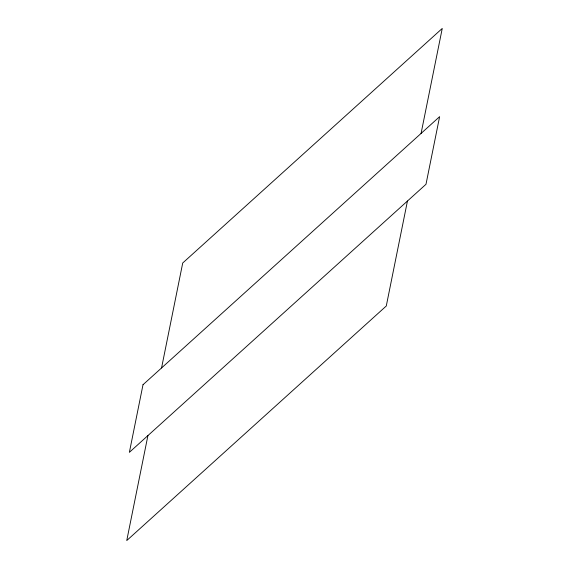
<?xml version="1.0" encoding="UTF-8"?>
<svg xmlns="http://www.w3.org/2000/svg" width="569" height="569" viewBox="0 0 569 569"><rect width="100%" height="100%" fill="white"/><g stroke="black" fill="none" stroke-linecap="round" stroke-linejoin="round"><path stroke-width="0.85" d="M147.919 435.584L126.752 540.55L386.28 306.001L407.447 201.035M161.553 367.965L182.72 262.999L442.248 28.45L421.081 133.416M143.011 384.715L129.376 452.341L425.989 184.285L439.624 116.659L143.011 384.715"/></g></svg>
